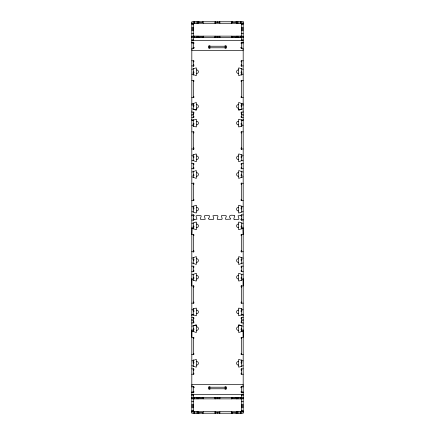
<?xml version="1.0" encoding="UTF-8"?>
<svg xmlns="http://www.w3.org/2000/svg" width="435" height="435" viewBox="0 0 435 435"><rect width="100%" height="100%" fill="white"/><g stroke="black" fill="none" stroke-linecap="round" stroke-linejoin="round"><path stroke-width="0.65" d="M191.813 395.007L191.813 394.583L243.187 394.583L243.187 395.007M191.813 392.577L193.869 392.441L193.869 391.413L193.352 391.413M191.813 386.981L191.813 386.617L193.869 386.617L193.869 387.645L193.352 387.645M191.813 368.853L193.869 369.065L193.869 370.093L193.352 370.093M191.813 317.474L193.869 317.686L193.869 318.714L193.352 318.714M191.813 278.509L191.813 286.002L193.869 286.002L193.869 287.029L193.352 287.029M191.813 266.095L193.869 266.307L193.869 267.335L193.352 267.335M191.813 215.885L192.101 215.564M193.352 395.007L193.352 394.583M193.352 320.062L191.813 320.258M241.648 395.007L241.648 394.583M241.648 320.062L243.187 320.258M243.187 392.577L241.131 392.441L241.131 391.413L241.648 391.413M243.187 386.981L243.187 386.617L241.131 386.617L241.131 387.645L241.648 387.645M243.187 368.853L241.131 369.065L241.131 370.093L241.648 370.093M243.187 317.474L241.131 317.686L241.131 318.714L241.648 318.714M243.187 278.509L243.187 286.002L241.131 285.964M243.187 266.095L241.131 266.307L241.131 267.335L241.648 267.335M243.187 219.517L242.899 219.436M234.101 219.392L238.717 219.365L238.962 218.832L238.07 215.793L241.131 215.564M208.637 218.772L209.594 216.168L209.202 215.575L204.733 215.608L204.423 216.141L205.244 219.294L200.736 219.436L200.225 218.892L201.193 216.195L201.024 215.684L196.511 215.564L196.033 216.141L196.93 219.207L193.869 219.436M230.523 219.153L225.607 219.332L225.412 218.805L226.379 216.141L225.868 215.564L221.361 215.706L222.187 218.859L221.763 219.43L217.168 219.294L217.989 216.141L217.505 215.564L212.971 215.706L213.786 218.832L213.46 219.403L209.072 219.43L208.626 218.832M234.742 215.901L233.802 218.832L234.046 219.365M191.96 69.306L196.093 67.86L196.489 68.05L196.598 75.146L196.093 75.565L191.96 74.119M243.04 74.119L238.907 75.565L238.51 75.375L238.402 68.279L238.907 67.86L243.04 69.306M191.96 103.992L196.093 102.546L196.598 102.965L196.522 110.022L196.093 110.251L191.96 108.804M191.96 120.685L196.093 119.233L196.598 119.658L196.489 126.754L196.093 126.944L191.96 125.498M243.04 108.804L238.907 110.251L238.51 110.06L238.402 102.965L238.907 102.546L243.04 103.992M243.04 125.498L238.907 126.944L238.51 126.754L238.402 119.658L238.907 119.233L243.04 120.685M191.96 155.371L196.093 153.925L196.598 154.343L196.522 161.396L196.093 161.63L191.96 160.183M191.96 172.059L196.093 170.612L196.598 171.037L196.489 178.132L196.093 178.323L191.96 176.871M243.04 160.183L238.907 161.63L238.51 161.439L238.402 154.343L238.907 153.925L243.04 155.371M243.04 176.871L238.907 178.323L238.51 178.132L238.402 171.037L238.907 170.612L243.04 172.059M191.96 206.75L196.093 205.304L196.489 205.494L196.598 212.59L196.093 213.009L191.96 211.562M191.96 223.438L196.093 221.991L196.598 222.41L196.489 229.506L196.093 229.696L191.96 228.25M243.04 211.562L238.907 213.009L238.51 212.818L238.402 205.722L238.907 205.304L243.04 206.75M243.04 228.25L238.907 229.696L238.51 229.506L238.402 222.41L238.907 221.991L243.04 223.438M191.96 258.129L196.093 256.677L196.489 256.867L196.598 263.963L196.093 264.388L191.96 262.941M191.96 274.817L196.093 273.37L196.489 273.561L196.598 280.657L196.093 281.075L191.96 279.629M243.04 262.941L238.907 264.388L238.51 264.197L238.402 257.101L238.907 256.677L243.04 258.129M243.04 279.629L238.907 281.075L238.402 280.657L238.51 273.561L238.907 273.37L243.04 274.817M191.96 309.502L196.093 308.056L196.489 308.246L196.598 315.342L196.093 315.767L191.96 314.315M191.96 326.196L196.093 324.749L196.489 324.94L196.598 332.035L196.093 332.454L191.96 331.008M243.04 314.315L238.907 315.767L238.51 315.576L238.402 308.48L238.907 308.056L243.04 309.502M243.04 331.008L238.907 332.454L238.402 332.035L238.51 324.94L238.907 324.749L243.04 326.196M191.96 360.881L196.093 359.435L196.598 359.854L196.489 366.95L196.093 367.14L191.96 365.694M243.04 365.694L238.907 367.14L238.51 366.95L238.402 359.854L238.907 359.435L243.04 360.881M191.813 22.522L192.101 22.522M242.899 22.522L243.187 22.522M191.813 23.289L192.101 23.289M192.841 23.289L242.159 23.289M242.899 23.289L243.187 23.289M191.813 23.631L193.352 23.631M241.648 23.631L243.187 23.631M191.813 23.805L192.101 23.805M192.966 23.805L193.352 23.805M241.648 23.805L242.034 23.805M242.899 23.805L243.187 23.805M191.813 24.659L193.352 24.659M241.648 24.659L243.187 24.659M191.813 27.41L193.352 27.41M241.648 27.41L243.187 27.41M191.813 28.438L193.352 28.438M241.648 28.438L243.187 28.438M191.813 29.629L193.352 29.629M241.648 29.629L243.187 29.629M191.813 30.657L193.352 30.657M241.648 30.657L243.187 30.657M191.813 33.653L193.352 33.653M241.648 33.653L243.187 33.653M191.813 36.138L192.101 36.138M192.841 36.138L242.159 36.138M242.899 36.138L243.187 36.138M191.813 36.649L192.101 36.649M242.899 36.649L243.187 36.649M191.813 36.904L192.101 36.904M242.899 36.904L243.187 36.904M191.813 37.046L192.101 37.046M242.899 37.046L243.187 37.046M191.813 37.421L192.101 37.421M242.899 37.421L243.187 37.421M192.841 37.676L242.159 37.676M191.813 39.906L193.352 39.906M241.648 39.906L243.187 39.906M191.813 40.417L243.187 40.417M191.813 42.184L192.101 42.184M242.899 42.184L243.187 42.184M191.813 42.559L193.869 42.559L193.869 43.587L193.352 43.587M243.187 42.559L241.131 42.559L241.131 43.587L241.648 43.587M191.813 43.07L193.352 43.07M241.648 43.07L243.187 43.07M208.463 46.24L226.537 46.24M193.352 47.355L193.869 47.355L193.869 48.383L191.813 48.383M241.648 47.355L241.131 47.355L241.131 48.383L243.187 48.383M192.966 47.779L194.26 47.779M208.463 47.779L226.537 47.779M240.74 47.779L242.034 47.779M191.813 49.411L192.101 49.411M242.899 49.411L243.187 49.411M191.813 50.52L243.187 50.52M191.813 60.797L193.869 60.797L193.869 61.824L193.352 61.824M243.187 60.797L241.131 60.797L241.131 61.824L241.648 61.824M193.352 64.907L193.869 64.907L193.869 65.935L191.813 65.935M241.648 64.907L241.131 64.907L241.131 65.935L243.187 65.935M193.352 71.971L193.869 71.971L193.869 72.998L192.841 72.998M241.648 71.971L241.131 71.971L241.131 72.998L242.159 72.998M191.813 80.491L193.869 80.491L193.869 81.519L193.352 81.519M243.187 80.491L241.131 80.491L241.131 81.519L241.648 81.519M193.352 96.592L193.869 96.592L193.869 97.619L191.813 97.619M241.648 96.592L241.131 96.592L241.131 97.619L243.187 97.619M191.813 104.085L192.101 104.085M192.966 104.085L193.352 104.085M241.648 104.085L242.034 104.085M242.899 104.085L243.187 104.085M191.813 105.112L192.101 105.112M192.841 105.112L193.869 105.112L193.869 106.14L193.352 106.14M242.159 105.112L241.131 105.112L241.131 106.14L241.648 106.14M242.899 105.112L243.187 105.112M196.707 109.522L193.352 109.522L193.352 103.253M238.293 109.522L241.648 109.522L241.648 103.253M191.813 111.148L192.101 111.148M242.899 111.148L243.187 111.148M191.813 112.176L193.869 112.176L193.869 113.203L193.352 113.203M243.187 112.176L241.131 112.176L241.131 113.203L241.648 113.203M191.813 114.742L193.352 114.742M241.648 114.742L243.187 114.742M191.813 115.259L192.101 115.259M242.899 115.259L243.187 115.259M193.352 116.286L193.869 116.286L193.869 117.314L191.813 117.314M241.648 116.286L241.131 116.286L241.131 117.314L243.187 117.314M191.813 119.538L192.101 119.538M242.899 119.538L243.187 119.538M191.813 120.055L192.101 120.055M192.966 120.055L193.352 120.055M241.648 120.055L242.034 120.055M242.899 120.055L243.187 120.055M193.352 123.35L193.869 123.35L193.869 124.377L192.841 124.377M241.648 123.35L241.131 123.35L241.131 124.377L242.159 124.377M191.813 131.87L193.869 131.87L193.869 132.898L193.352 132.898M243.187 131.87L241.131 131.827L241.131 132.898L241.648 132.898M193.352 147.971L193.869 147.971L193.869 148.998L191.813 148.998M241.648 147.971L241.131 147.971L241.131 148.998L243.187 148.998M193.352 149.036L193.869 149.036M241.131 149.036L241.648 149.036M192.841 156.491L193.869 156.491L193.869 157.519L193.352 157.519M242.159 156.491L241.131 156.491L241.131 157.519L241.648 157.519M191.813 163.555L193.869 163.555L193.869 164.582L193.352 164.582M243.187 163.555L241.131 163.555L241.131 164.582L241.648 164.582M193.352 167.665L193.869 167.665L193.869 168.693L191.813 168.693M241.648 167.665L241.131 167.665L241.131 168.693L243.187 168.693M193.352 174.729L193.869 174.729L193.869 175.756L192.841 175.756M241.648 174.729L241.131 174.729L241.131 175.756L242.159 175.756M191.813 183.249L193.869 183.249L193.869 184.277L193.352 184.277M243.187 183.249L241.131 183.249L241.131 184.277L241.648 184.277M193.352 199.344L193.869 199.344L193.869 200.372L191.813 200.372M241.648 199.344L241.131 199.344L241.131 200.372L243.187 200.372M193.352 200.415L193.869 200.415M241.131 200.415L241.648 200.415M192.966 207.865L193.869 207.865L193.869 208.892L193.352 208.892M242.034 207.865L241.131 207.865L241.131 208.892L241.648 208.892M191.813 214.933L193.869 214.933L193.869 215.961L193.352 215.961M243.187 214.933L241.131 214.933L241.131 215.961L241.648 215.961M192.982 215.564L194.157 215.564M193.352 219.039L193.869 219.039L193.869 220.066L191.813 220.066M241.648 219.039L241.131 219.039L241.131 220.066L243.187 220.066M240.843 219.436L242.018 219.436M193.352 226.108L193.869 226.108L193.869 227.135L192.966 227.135M241.648 226.108L241.131 226.108L241.131 227.135L242.034 227.135M192.069 227.135L191.813 234.628L193.869 234.628L193.869 235.656L193.352 235.656M242.931 227.135L243.187 234.628L241.131 234.585M241.648 235.656L241.131 235.656L241.131 234.628M193.352 250.723L193.869 250.723L193.869 251.751L191.813 251.751M241.648 250.723L241.131 250.723L241.131 251.751L243.187 251.751M193.352 251.794L193.869 251.794M241.131 251.794L241.648 251.794M192.841 259.244L193.869 259.244L193.869 260.271L193.352 260.271M242.159 259.244L241.131 259.244L241.131 260.271L241.648 260.271M193.352 270.418L193.869 270.418L193.869 271.445L191.813 271.445M241.648 270.418L241.131 270.418L241.131 271.445L243.187 271.445M193.352 277.481L193.869 277.481L193.869 278.509L192.841 278.509M241.648 277.481L241.131 277.481L241.131 278.509L242.159 278.509M241.648 287.029L241.131 287.029L241.131 286.002M193.352 302.102L193.869 302.102L193.869 303.13L191.813 303.13M241.648 302.102L241.131 302.102L241.131 303.13L243.187 303.13M192.841 310.623L193.869 310.623L193.869 311.65L193.352 311.65M242.159 310.623L241.131 310.623L241.131 311.65L241.648 311.65M191.813 314.945L192.101 314.945M192.966 314.945L193.352 314.945M241.648 314.945L242.034 314.945M242.899 314.945L243.187 314.945M191.813 315.462L192.101 315.462M242.899 315.462L243.187 315.462M191.813 319.741L192.101 319.741M242.899 319.741L243.187 319.741M193.352 321.797L193.869 321.797L193.869 322.824L191.813 322.824M241.648 321.797L241.131 321.797L241.131 322.824L243.187 322.824M191.813 323.852L192.101 323.852M242.899 323.852L243.187 323.852M196.707 325.478L193.352 325.478L193.352 331.747M238.293 325.478L241.648 325.478L241.648 331.747M193.352 328.86L193.869 328.86L193.869 329.888L192.841 329.888M241.648 328.86L241.131 328.86L241.131 329.888L242.159 329.888M192.101 329.888L191.813 329.888L191.813 337.381L193.869 337.381L193.869 338.408L193.352 338.408M242.899 329.888L243.187 329.888L243.187 337.381L241.131 337.381L241.131 338.408L241.648 338.408M191.813 330.915L192.101 330.915M192.966 330.915L193.352 330.915M241.648 330.915L242.034 330.915M242.899 330.915L243.187 330.915M193.352 353.481L193.869 353.481L193.869 354.509L191.813 354.509M241.648 353.481L241.131 353.481L241.131 354.509L243.187 354.509M192.841 362.002L193.869 362.002L193.869 363.029L193.352 363.029M242.159 362.002L241.131 362.002L241.131 363.029L241.648 363.029M193.352 373.176L193.869 373.176L193.869 374.203L191.813 374.203M241.648 373.176L241.131 373.176L241.131 374.203L243.187 374.203M191.813 384.48L243.187 384.48M191.813 385.589L192.101 385.589M242.899 385.589L243.187 385.589M192.966 387.221L194.26 387.221M208.463 387.221L226.537 387.221M240.74 387.221L242.034 387.221M208.463 388.76L226.537 388.76M191.813 391.93L193.352 391.93M241.648 391.93L243.187 391.93M191.813 392.816L192.101 392.816M242.899 392.816L243.187 392.816M191.813 395.094L193.352 395.094M241.648 395.094L243.187 395.094M192.841 397.324L242.159 397.324M191.813 397.579L192.101 397.579M242.899 397.579L243.187 397.579M191.813 397.954L192.101 397.954M242.899 397.954L243.187 397.954M191.813 398.096L192.101 398.096M242.899 398.096L243.187 398.096M191.813 398.351L192.101 398.351M242.899 398.351L243.187 398.351M191.813 398.862L192.101 398.862M192.841 398.862L242.159 398.862M242.899 398.862L243.187 398.862M191.813 401.347L193.352 401.347M241.648 401.347L243.187 401.347M191.813 404.343L193.352 404.343M241.648 404.343L243.187 404.343M191.813 405.371L193.352 405.371M241.648 405.371L243.187 405.371M191.813 406.562L193.352 406.562M241.648 406.562L243.187 406.562M191.813 407.59L193.352 407.59M241.648 407.59L243.187 407.59M191.813 410.341L193.352 410.341M241.648 410.341L243.187 410.341M191.813 411.195L192.101 411.195M192.966 411.195L193.352 411.195M241.648 411.195L242.034 411.195M242.899 411.195L243.187 411.195M191.813 411.369L193.352 411.369M241.648 411.369L243.187 411.369M191.813 411.711L192.101 411.711M192.841 411.711L242.159 411.711M242.899 411.711L243.187 411.711M191.813 412.478L192.101 412.478M242.899 412.478L243.187 412.478M234.677 215.771C232.344 214.651 227.081 214.852 230.572 218.832M241.648 21.75L241.648 40.966M241.648 42.32L241.648 48.508M241.648 60.666L241.648 66.577M241.648 68.23L241.648 75.277M241.648 80.236L241.648 97.685M241.648 111.98L241.648 117.706M241.648 119.609L241.648 126.65M241.648 131.615L241.648 149.444M241.648 154.632L241.648 160.825M241.648 163.359L241.648 169.014M241.648 171.037L241.648 177.616M241.648 182.928L241.648 200.758M241.648 206.005L241.648 212.106M241.648 214.672L241.648 220.327M241.648 222.894L241.648 228.995M241.648 234.242L241.648 252.072M241.648 257.384L241.648 263.963M241.648 265.986L241.648 271.641M241.648 274.175L241.648 280.368M241.648 285.556L241.648 303.385M241.648 308.35L241.648 315.391M241.648 317.294L241.648 323.02M241.648 337.315L241.648 354.764M241.648 359.723L241.648 366.77M241.648 368.423L241.648 374.334M241.648 386.492L241.648 392.68M241.648 394.034L241.648 413.25M240.566 21.75L240.566 23.289M240.566 36.138L240.566 37.676M240.566 397.324L240.566 398.862M240.566 411.711L240.566 413.25M240.082 21.75L240.082 23.289M240.082 36.138L240.082 37.676M240.082 397.324L240.082 398.862M240.082 411.711L240.082 413.25M238.141 21.75L238.141 23.289M238.141 36.138L238.141 37.676M238.141 397.324L238.141 398.862M238.141 411.711L238.141 413.25M237.657 21.75L237.657 23.289M237.657 36.138L237.657 37.676M237.657 397.324L237.657 398.862M237.657 411.711L237.657 413.25M235.987 21.75L235.987 22.522L232.393 22.522L232.393 21.75M235.987 37.676L235.987 36.904L232.393 36.904L232.393 37.676M235.987 397.324L235.987 398.096L232.393 398.096L232.393 397.324M235.987 413.25L235.987 412.478L232.393 412.478L232.393 413.25M225.036 46.338L225.036 45.724L226.064 45.724L226.064 48.296L225.036 48.296L225.036 47.589M225.036 387.411L225.036 386.704L226.064 386.704L226.064 389.276L225.036 389.276L225.036 388.662M219.887 21.75L219.887 23.289M219.909 36.138L219.909 37.676M219.887 397.324L219.909 398.862M219.887 411.711L219.887 413.25M219.3 21.75L219.3 22.522L215.7 22.522L215.7 21.75M219.3 37.676L219.3 36.904L215.7 36.904L215.7 37.676M219.3 397.324L219.3 398.096L215.7 398.096L215.7 397.324M219.3 413.25L219.3 412.478L215.7 412.478L215.7 413.25M217.5 21.75L217.5 22.522M217.5 36.904L217.5 37.676M217.5 397.324L217.5 398.096M217.5 412.478L217.5 413.25M209.964 46.338L209.964 45.724L208.936 45.724L208.936 48.296L209.964 48.296L209.964 47.589M209.964 387.411L209.964 386.704L208.936 386.704L208.936 389.276L209.964 389.276L209.964 388.662M203.194 21.75L203.194 23.289M203.216 36.138L203.216 37.676M203.216 397.324L203.194 398.862M203.216 411.711L203.216 413.25M202.607 21.75L202.607 22.522L199.012 22.522L199.012 21.75M202.607 37.676L202.607 36.904L199.012 36.904L199.012 37.676M202.607 397.324L202.607 398.096L199.012 398.096L199.012 397.324M202.607 413.25L202.607 412.478L199.012 412.478L199.012 413.25M198.403 21.75L198.403 23.289M198.425 36.138L198.403 37.676M198.425 397.324L198.425 398.862M198.425 411.711L198.425 413.25M197.343 21.75L197.343 23.289M197.343 36.138L197.343 37.676M197.343 397.324L197.343 398.862M197.343 411.711L197.343 413.25M196.859 21.75L196.859 23.289M196.859 36.138L196.859 37.676M196.859 397.324L196.859 398.862M196.859 411.711L196.859 413.25M194.918 21.75L194.918 23.289M194.918 36.138L194.918 37.676M194.918 397.324L194.918 398.862M194.918 411.711L194.918 413.25M194.434 21.75L194.434 23.289M194.434 36.138L194.434 37.676M194.434 397.324L194.434 398.862M194.434 411.711L194.434 413.25M193.352 21.75L193.352 40.966M193.352 42.32L193.352 48.508M193.352 60.666L193.352 66.577M193.352 68.23L193.352 75.277M193.352 80.236L193.352 97.685M193.352 111.98L193.352 117.706M193.352 119.609L193.352 126.65M193.352 131.615L193.352 149.444M193.352 154.632L193.352 160.825M193.352 163.359L193.352 169.014M193.352 171.037L193.352 177.616M193.352 182.928L193.352 200.758M193.352 206.005L193.352 212.106M193.352 214.672L193.352 220.327M193.352 222.894L193.352 228.995M193.352 234.242L193.352 252.072M193.352 257.384L193.352 263.963M193.352 265.986L193.352 271.641M193.352 274.175L193.352 280.368M193.352 285.556L193.352 303.385M193.352 308.35L193.352 315.391M193.352 317.294L193.352 323.02M193.352 337.315L193.352 354.764M193.352 359.723L193.352 366.77M193.352 368.423L193.352 374.334M193.352 386.492L193.352 392.68M193.352 394.034L193.352 413.25M196.604 207.359A1.8 1.8 0 0 1 198.403 209.153A1.8 1.8 0 0 1 196.604 210.953M238.396 210.953A1.8 1.8 0 0 1 236.596 209.153A1.8 1.8 0 0 1 238.396 207.359M238.396 176.267A1.8 1.8 0 0 1 236.596 174.468A1.8 1.8 0 0 1 238.396 172.668M196.604 172.668A1.8 1.8 0 0 1 198.403 174.468A1.8 1.8 0 0 1 196.604 176.267M196.604 155.98A1.8 1.8 0 0 1 198.403 157.774A1.8 1.8 0 0 1 196.604 159.574M238.396 159.574A1.8 1.8 0 0 1 236.596 157.774A1.8 1.8 0 0 1 238.396 155.98M238.396 124.888A1.8 1.8 0 0 1 236.596 123.089A1.8 1.8 0 0 1 238.396 121.289M196.604 121.289A1.8 1.8 0 0 1 198.403 123.089A1.8 1.8 0 0 1 196.604 124.888M196.604 104.601A1.8 1.8 0 0 1 198.403 106.401A1.8 1.8 0 0 1 196.604 108.195M238.396 108.195A1.8 1.8 0 0 1 236.596 106.401A1.8 1.8 0 0 1 238.396 104.601M238.396 73.51A1.8 1.8 0 0 1 236.596 71.71A1.8 1.8 0 0 1 238.396 69.915M196.604 69.915A1.8 1.8 0 0 1 198.403 71.71A1.8 1.8 0 0 1 196.604 73.51M238.396 227.641A1.8 1.8 0 0 1 236.596 225.847A1.8 1.8 0 0 1 238.396 224.047M196.604 224.047A1.8 1.8 0 0 1 198.403 225.847A1.8 1.8 0 0 1 196.604 227.641M196.604 258.733A1.8 1.8 0 0 1 198.403 260.532A1.8 1.8 0 0 1 196.604 262.332M238.396 262.332A1.8 1.8 0 0 1 236.596 260.532A1.8 1.8 0 0 1 238.396 258.733M238.396 279.02A1.8 1.8 0 0 1 236.596 277.225A1.8 1.8 0 0 1 238.396 275.426M196.604 275.426A1.8 1.8 0 0 1 198.403 277.225A1.8 1.8 0 0 1 196.604 279.02M196.604 310.111A1.8 1.8 0 0 1 198.403 311.911A1.8 1.8 0 0 1 196.604 313.711M238.396 313.711A1.8 1.8 0 0 1 236.596 311.911A1.8 1.8 0 0 1 238.396 310.111M238.396 330.399A1.8 1.8 0 0 1 236.596 328.599A1.8 1.8 0 0 1 238.396 326.805M196.604 326.805A1.8 1.8 0 0 1 198.403 328.599A1.8 1.8 0 0 1 196.604 330.399M196.604 361.49A1.8 1.8 0 0 1 198.403 363.29A1.8 1.8 0 0 1 196.604 365.085M238.396 365.085A1.8 1.8 0 0 1 236.596 363.29A1.8 1.8 0 0 1 238.396 361.49M243.187 21.75L191.813 21.75L191.813 413.25L243.187 413.25L243.187 21.75M236.596 23.289L236.596 21.75L236.575 23.289M236.596 37.676L236.596 36.138L236.575 37.676M236.596 398.862L236.596 397.324L236.575 398.862M236.596 413.25L236.596 411.711L236.575 413.25M231.806 23.289L231.806 21.75L231.784 23.289M231.806 37.676L231.806 36.138L231.784 37.676M231.806 398.862L231.806 397.324L231.784 398.862M231.806 413.25L231.806 411.711L231.784 413.25M215.113 23.289L215.113 21.75L215.091 23.289M215.113 37.676L215.113 36.138L215.091 37.676M215.113 398.862L215.113 397.324L215.091 398.862M215.113 413.25L215.113 411.711L215.091 413.25"/></g></svg>
